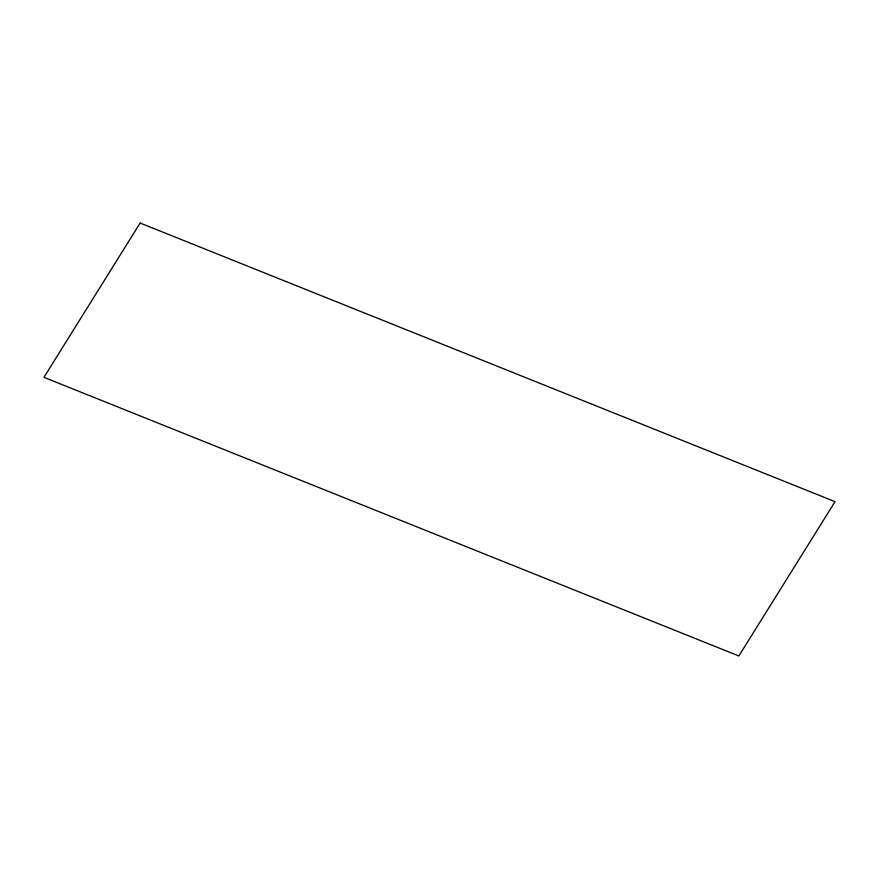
<?xml version="1.0" encoding="UTF-8"?>
<svg xmlns="http://www.w3.org/2000/svg" width="879" height="879" viewBox="0 0 879 879"><rect width="100%" height="100%" fill="white"/><g stroke="black" fill="none" stroke-linecap="round" stroke-linejoin="round"><path stroke-width="1.32" d="M140.146 223.035L43.95 377.333L738.854 655.965L835.05 501.667L140.146 223.035"/></g></svg>
